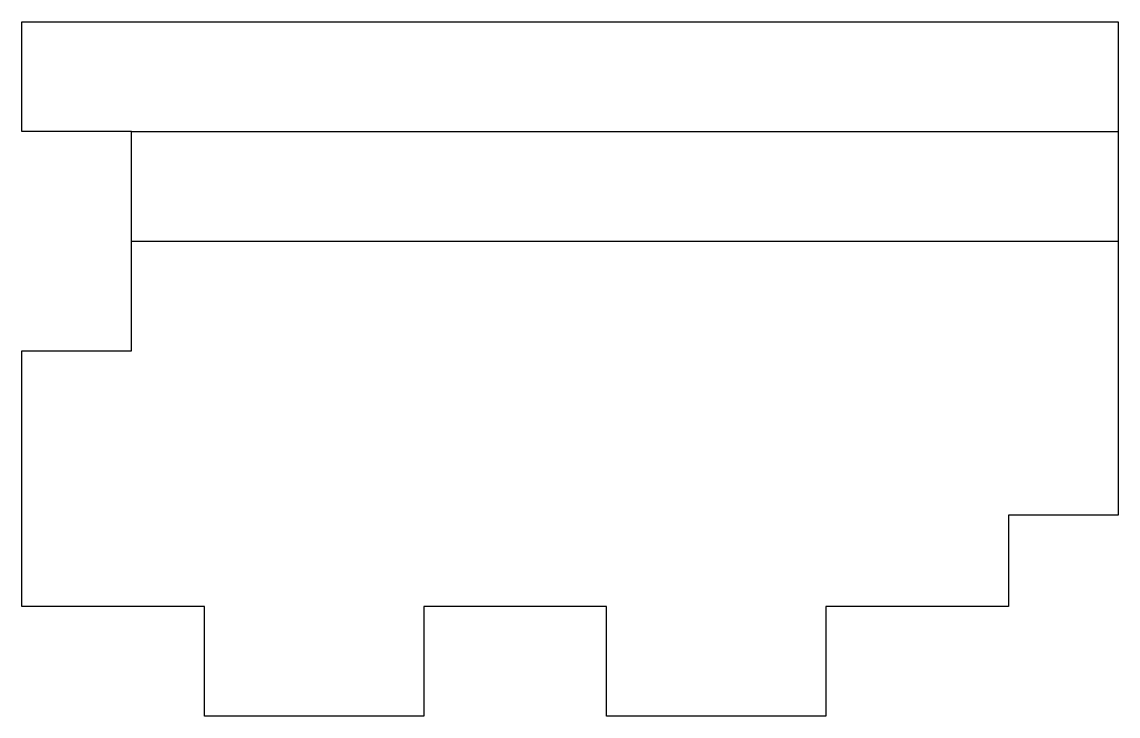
# Model space of a CAD drawing. Header units: millimetres. Extents: x -90 to -60, y 16.5 to 35.5.
import ezdxf

# ---------------------------------------------------------------- set-up
doc = ezdxf.new("R2010")
doc.units = ezdxf.units.MM
doc.layers.get('0').update_dxf_attribs({"linetype": 'CONTINUOUS'})

msp = doc.modelspace()

# ---------------------------------------------------------------- linework, layer by layer
for p, q in [((-87, 32.5), (-60, 32.5)), ((-87, 29.5), (-60, 29.5))]:
    msp.add_line(p, q)
msp.add_lwpolyline([(-87, 26.5), (-87, 32.5), (-90, 32.5), (-90, 35.5), (-60, 35.5), (-60, 22), (-63, 22), (-63, 19.5), (-68, 19.5), (-68, 16.5), (-74, 16.5), (-74, 19.5), (-79, 19.5), (-79, 16.5), (-85, 16.5), (-85, 19.5), (-90, 19.5), (-90, 26.5)], close=True)

doc.saveas('drawing.dxf')
